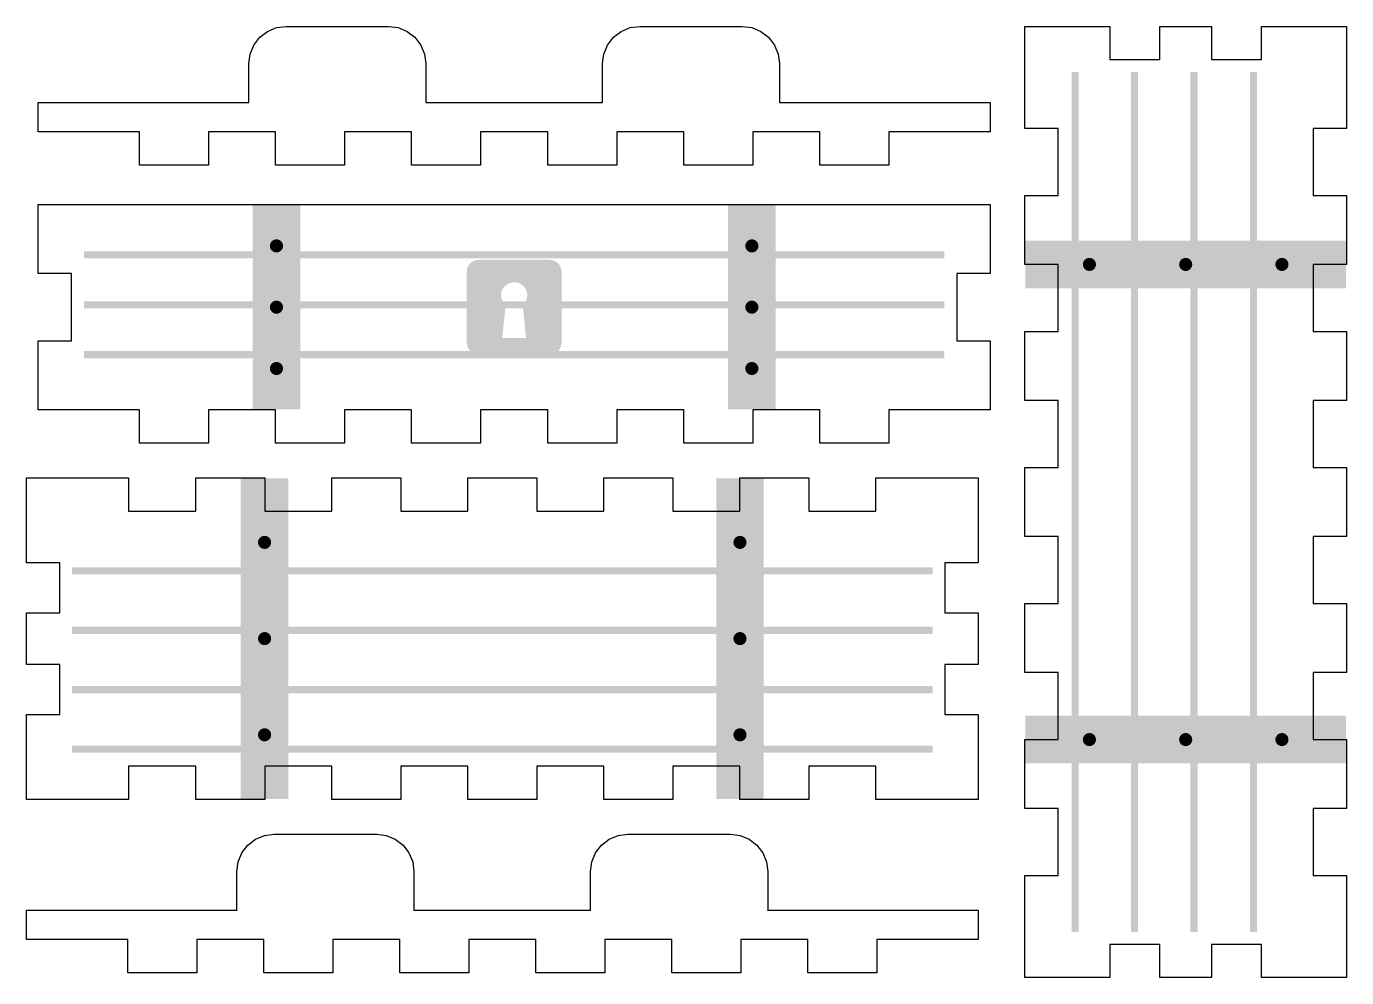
# Model space of a CAD drawing. Header units: millimetres. Extents: x 6 to 441, y 6 to 299.
# Drawn here: x 330 to 441, y 219 to 299 of the extents above; entities that cross this region are included whole.
import ezdxf

# ---------------------------------------------------------------- set-up
doc = ezdxf.new("R2010")
doc.units = ezdxf.units.MM
doc.layers.add('CUT', color=1, linetype='Continuous')
doc.layers.add('RASTER', color=7, linetype='Continuous')

msp = doc.modelspace()

# ---------------------------------------------------------------- hatches: boundary and pattern name
at = {"layer": 'RASTER'}
for points in [[(418.5, 295.2), (418.5, 222.8), (417.9, 222.8), (417.9, 295.2)], [(423.5, 295.2), (423.5, 222.8), (422.9, 222.8), (422.9, 295.2)], [(428.5, 295.2), (428.5, 222.8), (427.9, 222.8), (427.9, 295.2)], [(433.5, 295.2), (433.5, 222.8), (432.9, 222.8), (432.9, 295.2)], [(349, 284), (353, 284), (353, 266.8), (349, 266.8)], [(389, 284), (393, 284), (393, 266.8), (389, 266.8)], [(351.55, 280.56), (351.545, 280.488), (351.531, 280.418), (351.508, 280.35), (351.476, 280.285), (351.436, 280.225), (351.389, 280.171), (351.335, 280.124), (351.275, 280.084), (351.21, 280.052), (351.142, 280.029), (351.072, 280.015), (351, 280.01), (350.928, 280.015), (350.858, 280.029), (350.79, 280.052), (350.725, 280.084), (350.665, 280.124), (350.611, 280.171), (350.564, 280.225), (350.524, 280.285), (350.492, 280.35), (350.469, 280.418), (350.455, 280.488), (350.45, 280.56), (350.455, 280.632), (350.469, 280.702), (350.492, 280.77), (350.524, 280.835), (350.564, 280.895), (350.611, 280.949), (350.665, 280.996), (350.725, 281.036), (350.79, 281.068), (350.858, 281.091), (350.928, 281.105), (351, 281.11), (351.072, 281.105), (351.142, 281.091), (351.21, 281.068), (351.275, 281.036), (351.335, 280.996), (351.389, 280.949), (351.436, 280.895), (351.476, 280.835), (351.508, 280.77), (351.531, 280.702), (351.545, 280.632)], [(391.55, 280.56), (391.545, 280.488), (391.531, 280.418), (391.508, 280.35), (391.476, 280.285), (391.436, 280.225), (391.389, 280.171), (391.335, 280.124), (391.275, 280.084), (391.21, 280.052), (391.142, 280.029), (391.072, 280.015), (391, 280.01), (390.928, 280.015), (390.858, 280.029), (390.79, 280.052), (390.725, 280.084), (390.665, 280.124), (390.611, 280.171), (390.564, 280.225), (390.524, 280.285), (390.492, 280.35), (390.469, 280.418), (390.455, 280.488), (390.45, 280.56), (390.455, 280.632), (390.469, 280.702), (390.492, 280.77), (390.524, 280.835), (390.564, 280.895), (390.611, 280.949), (390.665, 280.996), (390.725, 281.036), (390.79, 281.068), (390.858, 281.091), (390.928, 281.105), (391, 281.11), (391.072, 281.105), (391.142, 281.091), (391.21, 281.068), (391.275, 281.036), (391.335, 280.996), (391.389, 280.949), (391.436, 280.895), (391.476, 280.835), (391.508, 280.77), (391.531, 280.702), (391.545, 280.632)], [(334.8, 280.1), (407.2, 280.1), (407.2, 279.5), (334.8, 279.5)], [(441, 281), (441, 277), (414, 277), (414, 281)], [(419.95, 279), (419.945, 278.928), (419.931, 278.858), (419.908, 278.79), (419.876, 278.725), (419.836, 278.665), (419.789, 278.611), (419.735, 278.564), (419.675, 278.524), (419.61, 278.492), (419.542, 278.469), (419.472, 278.455), (419.4, 278.45), (419.328, 278.455), (419.258, 278.469), (419.19, 278.492), (419.125, 278.524), (419.065, 278.564), (419.011, 278.611), (418.964, 278.665), (418.924, 278.725), (418.892, 278.79), (418.869, 278.858), (418.855, 278.928), (418.85, 279), (418.855, 279.072), (418.869, 279.142), (418.892, 279.21), (418.924, 279.275), (418.964, 279.335), (419.011, 279.389), (419.065, 279.436), (419.125, 279.476), (419.19, 279.508), (419.258, 279.531), (419.328, 279.545), (419.4, 279.55), (419.472, 279.545), (419.542, 279.531), (419.61, 279.508), (419.675, 279.476), (419.735, 279.436), (419.789, 279.389), (419.836, 279.335), (419.876, 279.275), (419.908, 279.21), (419.931, 279.142), (419.945, 279.072)], [(428.05, 279), (428.045, 278.928), (428.031, 278.858), (428.008, 278.79), (427.976, 278.725), (427.936, 278.665), (427.889, 278.611), (427.835, 278.564), (427.775, 278.524), (427.71, 278.492), (427.642, 278.469), (427.572, 278.455), (427.5, 278.45), (427.428, 278.455), (427.358, 278.469), (427.29, 278.492), (427.225, 278.524), (427.165, 278.564), (427.111, 278.611), (427.064, 278.665), (427.024, 278.725), (426.992, 278.79), (426.969, 278.858), (426.955, 278.928), (426.95, 279), (426.955, 279.072), (426.969, 279.142), (426.992, 279.21), (427.024, 279.275), (427.064, 279.335), (427.111, 279.389), (427.165, 279.436), (427.225, 279.476), (427.29, 279.508), (427.358, 279.531), (427.428, 279.545), (427.5, 279.55), (427.572, 279.545), (427.642, 279.531), (427.71, 279.508), (427.775, 279.476), (427.835, 279.436), (427.889, 279.389), (427.936, 279.335), (427.976, 279.275), (428.008, 279.21), (428.031, 279.142), (428.045, 279.072)], [(436.15, 279), (436.145, 278.928), (436.131, 278.858), (436.108, 278.79), (436.076, 278.725), (436.036, 278.665), (435.989, 278.611), (435.935, 278.564), (435.875, 278.524), (435.81, 278.492), (435.742, 278.469), (435.672, 278.455), (435.6, 278.45), (435.528, 278.455), (435.458, 278.469), (435.39, 278.492), (435.325, 278.524), (435.265, 278.564), (435.211, 278.611), (435.164, 278.665), (435.124, 278.725), (435.092, 278.79), (435.069, 278.858), (435.055, 278.928), (435.05, 279), (435.055, 279.072), (435.069, 279.142), (435.092, 279.21), (435.124, 279.275), (435.164, 279.335), (435.211, 279.389), (435.265, 279.436), (435.325, 279.476), (435.39, 279.508), (435.458, 279.531), (435.528, 279.545), (435.6, 279.55), (435.672, 279.545), (435.742, 279.531), (435.81, 279.508), (435.875, 279.476), (435.935, 279.436), (435.989, 279.389), (436.036, 279.335), (436.076, 279.275), (436.108, 279.21), (436.131, 279.142), (436.145, 279.072)], [(334.8, 275.9), (407.2, 275.9), (407.2, 275.3), (334.8, 275.3)], [(351.55, 275.4), (351.545, 275.328), (351.531, 275.258), (351.508, 275.19), (351.476, 275.125), (351.436, 275.065), (351.389, 275.011), (351.335, 274.964), (351.275, 274.924), (351.21, 274.892), (351.142, 274.869), (351.072, 274.855), (351, 274.85), (350.928, 274.855), (350.858, 274.869), (350.79, 274.892), (350.725, 274.924), (350.665, 274.964), (350.611, 275.011), (350.564, 275.065), (350.524, 275.125), (350.492, 275.19), (350.469, 275.258), (350.455, 275.328), (350.45, 275.4), (350.455, 275.472), (350.469, 275.542), (350.492, 275.61), (350.524, 275.675), (350.564, 275.735), (350.611, 275.789), (350.665, 275.836), (350.725, 275.876), (350.79, 275.908), (350.858, 275.931), (350.928, 275.945), (351, 275.95), (351.072, 275.945), (351.142, 275.931), (351.21, 275.908), (351.275, 275.876), (351.335, 275.836), (351.389, 275.789), (351.436, 275.735), (351.476, 275.675), (351.508, 275.61), (351.531, 275.542), (351.545, 275.472)], [(391.55, 275.4), (391.545, 275.328), (391.531, 275.258), (391.508, 275.19), (391.476, 275.125), (391.436, 275.065), (391.389, 275.011), (391.335, 274.964), (391.275, 274.924), (391.21, 274.892), (391.142, 274.869), (391.072, 274.855), (391, 274.85), (390.928, 274.855), (390.858, 274.869), (390.79, 274.892), (390.725, 274.924), (390.665, 274.964), (390.611, 275.011), (390.564, 275.065), (390.524, 275.125), (390.492, 275.19), (390.469, 275.258), (390.455, 275.328), (390.45, 275.4), (390.455, 275.472), (390.469, 275.542), (390.492, 275.61), (390.524, 275.675), (390.564, 275.735), (390.611, 275.789), (390.665, 275.836), (390.725, 275.876), (390.79, 275.908), (390.858, 275.931), (390.928, 275.945), (391, 275.95), (391.072, 275.945), (391.142, 275.931), (391.21, 275.908), (391.275, 275.876), (391.335, 275.836), (391.389, 275.789), (391.436, 275.735), (391.476, 275.675), (391.508, 275.61), (391.531, 275.542), (391.545, 275.472)], [(334.8, 271.7), (407.2, 271.7), (407.2, 271.1), (334.8, 271.1)], [(351.55, 270.24), (351.545, 270.168), (351.531, 270.098), (351.508, 270.03), (351.476, 269.965), (351.436, 269.905), (351.389, 269.851), (351.335, 269.804), (351.275, 269.764), (351.21, 269.732), (351.142, 269.709), (351.072, 269.695), (351, 269.69), (350.928, 269.695), (350.858, 269.709), (350.79, 269.732), (350.725, 269.764), (350.665, 269.804), (350.611, 269.851), (350.564, 269.905), (350.524, 269.965), (350.492, 270.03), (350.469, 270.098), (350.455, 270.168), (350.45, 270.24), (350.455, 270.312), (350.469, 270.382), (350.492, 270.45), (350.524, 270.515), (350.564, 270.575), (350.611, 270.629), (350.665, 270.676), (350.725, 270.716), (350.79, 270.748), (350.858, 270.771), (350.928, 270.785), (351, 270.79), (351.072, 270.785), (351.142, 270.771), (351.21, 270.748), (351.275, 270.716), (351.335, 270.676), (351.389, 270.629), (351.436, 270.575), (351.476, 270.515), (351.508, 270.45), (351.531, 270.382), (351.545, 270.312)], [(391.55, 270.24), (391.545, 270.168), (391.531, 270.098), (391.508, 270.03), (391.476, 269.965), (391.436, 269.905), (391.389, 269.851), (391.335, 269.804), (391.275, 269.764), (391.21, 269.732), (391.142, 269.709), (391.072, 269.695), (391, 269.69), (390.928, 269.695), (390.858, 269.709), (390.79, 269.732), (390.725, 269.764), (390.665, 269.804), (390.611, 269.851), (390.564, 269.905), (390.524, 269.965), (390.492, 270.03), (390.469, 270.098), (390.455, 270.168), (390.45, 270.24), (390.455, 270.312), (390.469, 270.382), (390.492, 270.45), (390.524, 270.515), (390.564, 270.575), (390.611, 270.629), (390.665, 270.676), (390.725, 270.716), (390.79, 270.748), (390.858, 270.771), (390.928, 270.785), (391, 270.79), (391.072, 270.785), (391.142, 270.771), (391.21, 270.748), (391.275, 270.716), (391.335, 270.676), (391.389, 270.629), (391.436, 270.575), (391.476, 270.515), (391.508, 270.45), (391.531, 270.382), (391.545, 270.312)], [(348, 261), (352, 261), (352, 234), (348, 234)], [(388, 261), (392, 261), (392, 234), (388, 234)], [(350.55, 255.6), (350.545, 255.528), (350.531, 255.458), (350.508, 255.39), (350.476, 255.325), (350.436, 255.265), (350.389, 255.211), (350.335, 255.164), (350.275, 255.124), (350.21, 255.092), (350.142, 255.069), (350.072, 255.055), (350, 255.05), (349.928, 255.055), (349.858, 255.069), (349.79, 255.092), (349.725, 255.124), (349.665, 255.164), (349.611, 255.211), (349.564, 255.265), (349.524, 255.325), (349.492, 255.39), (349.469, 255.458), (349.455, 255.528), (349.45, 255.6), (349.455, 255.672), (349.469, 255.742), (349.492, 255.81), (349.524, 255.875), (349.564, 255.935), (349.611, 255.989), (349.665, 256.036), (349.725, 256.076), (349.79, 256.108), (349.858, 256.131), (349.928, 256.145), (350, 256.15), (350.072, 256.145), (350.142, 256.131), (350.21, 256.108), (350.275, 256.076), (350.335, 256.036), (350.389, 255.989), (350.436, 255.935), (350.476, 255.875), (350.508, 255.81), (350.531, 255.742), (350.545, 255.672)], [(390.55, 255.6), (390.545, 255.528), (390.531, 255.458), (390.508, 255.39), (390.476, 255.325), (390.436, 255.265), (390.389, 255.211), (390.335, 255.164), (390.275, 255.124), (390.21, 255.092), (390.142, 255.069), (390.072, 255.055), (390, 255.05), (389.928, 255.055), (389.858, 255.069), (389.79, 255.092), (389.725, 255.124), (389.665, 255.164), (389.611, 255.211), (389.564, 255.265), (389.524, 255.325), (389.492, 255.39), (389.469, 255.458), (389.455, 255.528), (389.45, 255.6), (389.455, 255.672), (389.469, 255.742), (389.492, 255.81), (389.524, 255.875), (389.564, 255.935), (389.611, 255.989), (389.665, 256.036), (389.725, 256.076), (389.79, 256.108), (389.858, 256.131), (389.928, 256.145), (390, 256.15), (390.072, 256.145), (390.142, 256.131), (390.21, 256.108), (390.275, 256.076), (390.335, 256.036), (390.389, 255.989), (390.436, 255.935), (390.476, 255.875), (390.508, 255.81), (390.531, 255.742), (390.545, 255.672)], [(333.8, 253.5), (406.2, 253.5), (406.2, 252.9), (333.8, 252.9)], [(333.8, 248.5), (406.2, 248.5), (406.2, 247.9), (333.8, 247.9)], [(350.55, 247.5), (350.545, 247.428), (350.531, 247.358), (350.508, 247.29), (350.476, 247.225), (350.436, 247.165), (350.389, 247.111), (350.335, 247.064), (350.275, 247.024), (350.21, 246.992), (350.142, 246.969), (350.072, 246.955), (350, 246.95), (349.928, 246.955), (349.858, 246.969), (349.79, 246.992), (349.725, 247.024), (349.665, 247.064), (349.611, 247.111), (349.564, 247.165), (349.524, 247.225), (349.492, 247.29), (349.469, 247.358), (349.455, 247.428), (349.45, 247.5), (349.455, 247.572), (349.469, 247.642), (349.492, 247.71), (349.524, 247.775), (349.564, 247.835), (349.611, 247.889), (349.665, 247.936), (349.725, 247.976), (349.79, 248.008), (349.858, 248.031), (349.928, 248.045), (350, 248.05), (350.072, 248.045), (350.142, 248.031), (350.21, 248.008), (350.275, 247.976), (350.335, 247.936), (350.389, 247.889), (350.436, 247.835), (350.476, 247.775), (350.508, 247.71), (350.531, 247.642), (350.545, 247.572)], [(390.55, 247.5), (390.545, 247.428), (390.531, 247.358), (390.508, 247.29), (390.476, 247.225), (390.436, 247.165), (390.389, 247.111), (390.335, 247.064), (390.275, 247.024), (390.21, 246.992), (390.142, 246.969), (390.072, 246.955), (390, 246.95), (389.928, 246.955), (389.858, 246.969), (389.79, 246.992), (389.725, 247.024), (389.665, 247.064), (389.611, 247.111), (389.564, 247.165), (389.524, 247.225), (389.492, 247.29), (389.469, 247.358), (389.455, 247.428), (389.45, 247.5), (389.455, 247.572), (389.469, 247.642), (389.492, 247.71), (389.524, 247.775), (389.564, 247.835), (389.611, 247.889), (389.665, 247.936), (389.725, 247.976), (389.79, 248.008), (389.858, 248.031), (389.928, 248.045), (390, 248.05), (390.072, 248.045), (390.142, 248.031), (390.21, 248.008), (390.275, 247.976), (390.335, 247.936), (390.389, 247.889), (390.436, 247.835), (390.476, 247.775), (390.508, 247.71), (390.531, 247.642), (390.545, 247.572)], [(333.8, 243.5), (406.2, 243.5), (406.2, 242.9), (333.8, 242.9)], [(350.55, 239.4), (350.545, 239.328), (350.531, 239.258), (350.508, 239.19), (350.476, 239.125), (350.436, 239.065), (350.389, 239.011), (350.335, 238.964), (350.275, 238.924), (350.21, 238.892), (350.142, 238.869), (350.072, 238.855), (350, 238.85), (349.928, 238.855), (349.858, 238.869), (349.79, 238.892), (349.725, 238.924), (349.665, 238.964), (349.611, 239.011), (349.564, 239.065), (349.524, 239.125), (349.492, 239.19), (349.469, 239.258), (349.455, 239.328), (349.45, 239.4), (349.455, 239.472), (349.469, 239.542), (349.492, 239.61), (349.524, 239.675), (349.564, 239.735), (349.611, 239.789), (349.665, 239.836), (349.725, 239.876), (349.79, 239.908), (349.858, 239.931), (349.928, 239.945), (350, 239.95), (350.072, 239.945), (350.142, 239.931), (350.21, 239.908), (350.275, 239.876), (350.335, 239.836), (350.389, 239.789), (350.436, 239.735), (350.476, 239.675), (350.508, 239.61), (350.531, 239.542), (350.545, 239.472)], [(390.55, 239.4), (390.545, 239.328), (390.531, 239.258), (390.508, 239.19), (390.476, 239.125), (390.436, 239.065), (390.389, 239.011), (390.335, 238.964), (390.275, 238.924), (390.21, 238.892), (390.142, 238.869), (390.072, 238.855), (390, 238.85), (389.928, 238.855), (389.858, 238.869), (389.79, 238.892), (389.725, 238.924), (389.665, 238.964), (389.611, 239.011), (389.564, 239.065), (389.524, 239.125), (389.492, 239.19), (389.469, 239.258), (389.455, 239.328), (389.45, 239.4), (389.455, 239.472), (389.469, 239.542), (389.492, 239.61), (389.524, 239.675), (389.564, 239.735), (389.611, 239.789), (389.665, 239.836), (389.725, 239.876), (389.79, 239.908), (389.858, 239.931), (389.928, 239.945), (390, 239.95), (390.072, 239.945), (390.142, 239.931), (390.21, 239.908), (390.275, 239.876), (390.335, 239.836), (390.389, 239.789), (390.436, 239.735), (390.476, 239.675), (390.508, 239.61), (390.531, 239.542), (390.545, 239.472)], [(441, 241), (441, 237), (414, 237), (414, 241)], [(419.95, 239), (419.945, 238.928), (419.931, 238.858), (419.908, 238.79), (419.876, 238.725), (419.836, 238.665), (419.789, 238.611), (419.735, 238.564), (419.675, 238.524), (419.61, 238.492), (419.542, 238.469), (419.472, 238.455), (419.4, 238.45), (419.328, 238.455), (419.258, 238.469), (419.19, 238.492), (419.125, 238.524), (419.065, 238.564), (419.011, 238.611), (418.964, 238.665), (418.924, 238.725), (418.892, 238.79), (418.869, 238.858), (418.855, 238.928), (418.85, 239), (418.855, 239.072), (418.869, 239.142), (418.892, 239.21), (418.924, 239.275), (418.964, 239.335), (419.011, 239.389), (419.065, 239.436), (419.125, 239.476), (419.19, 239.508), (419.258, 239.531), (419.328, 239.545), (419.4, 239.55), (419.472, 239.545), (419.542, 239.531), (419.61, 239.508), (419.675, 239.476), (419.735, 239.436), (419.789, 239.389), (419.836, 239.335), (419.876, 239.275), (419.908, 239.21), (419.931, 239.142), (419.945, 239.072)], [(428.05, 239), (428.045, 238.928), (428.031, 238.858), (428.008, 238.79), (427.976, 238.725), (427.936, 238.665), (427.889, 238.611), (427.835, 238.564), (427.775, 238.524), (427.71, 238.492), (427.642, 238.469), (427.572, 238.455), (427.5, 238.45), (427.428, 238.455), (427.358, 238.469), (427.29, 238.492), (427.225, 238.524), (427.165, 238.564), (427.111, 238.611), (427.064, 238.665), (427.024, 238.725), (426.992, 238.79), (426.969, 238.858), (426.955, 238.928), (426.95, 239), (426.955, 239.072), (426.969, 239.142), (426.992, 239.21), (427.024, 239.275), (427.064, 239.335), (427.111, 239.389), (427.165, 239.436), (427.225, 239.476), (427.29, 239.508), (427.358, 239.531), (427.428, 239.545), (427.5, 239.55), (427.572, 239.545), (427.642, 239.531), (427.71, 239.508), (427.775, 239.476), (427.835, 239.436), (427.889, 239.389), (427.936, 239.335), (427.976, 239.275), (428.008, 239.21), (428.031, 239.142), (428.045, 239.072)], [(436.15, 239), (436.145, 238.928), (436.131, 238.858), (436.108, 238.79), (436.076, 238.725), (436.036, 238.665), (435.989, 238.611), (435.935, 238.564), (435.875, 238.524), (435.81, 238.492), (435.742, 238.469), (435.672, 238.455), (435.6, 238.45), (435.528, 238.455), (435.458, 238.469), (435.39, 238.492), (435.325, 238.524), (435.265, 238.564), (435.211, 238.611), (435.164, 238.665), (435.124, 238.725), (435.092, 238.79), (435.069, 238.858), (435.055, 238.928), (435.05, 239), (435.055, 239.072), (435.069, 239.142), (435.092, 239.21), (435.124, 239.275), (435.164, 239.335), (435.211, 239.389), (435.265, 239.436), (435.325, 239.476), (435.39, 239.508), (435.458, 239.531), (435.528, 239.545), (435.6, 239.55), (435.672, 239.545), (435.742, 239.531), (435.81, 239.508), (435.875, 239.476), (435.935, 239.436), (435.989, 239.389), (436.036, 239.335), (436.076, 239.275), (436.108, 239.21), (436.131, 239.142), (436.145, 239.072)], [(333.8, 238.5), (406.2, 238.5), (406.2, 237.9), (333.8, 237.9)]]:
    msp.add_hatch(color=7, dxfattribs=at).paths.add_polyline_path(points)
h = msp.add_hatch(color=7, dxfattribs=at)
h.paths.add_polyline_path([(367, 278.2), (367.019, 278.481), (367.075, 278.725), (367.169, 278.931), (367.3, 279.1), (367.469, 279.231), (367.675, 279.325), (367.919, 279.381), (368.2, 279.4), (373.8, 279.4), (374.081, 279.381), (374.325, 279.325), (374.531, 279.231), (374.7, 279.1), (374.831, 278.931), (374.925, 278.725), (374.981, 278.481), (375, 278.2), (375, 272.6), (374.981, 272.319), (374.925, 272.075), (374.831, 271.869), (374.7, 271.7), (374.531, 271.569), (374.325, 271.475), (374.081, 271.419), (373.8, 271.4), (368.2, 271.4), (367.919, 271.419), (367.675, 271.475), (367.469, 271.569), (367.3, 271.7), (367.169, 271.869), (367.075, 272.075), (367.019, 272.319), (367, 272.6)])
h.paths.add_polyline_path([(372.1, 276.4), (372.091, 276.256), (372.063, 276.115), (372.016, 275.979), (371.953, 275.85), (371.873, 275.73), (371.778, 275.622), (371.67, 275.527), (371.55, 275.447), (371.421, 275.384), (371.285, 275.337), (371.144, 275.309), (371, 275.3), (370.856, 275.309), (370.715, 275.337), (370.579, 275.384), (370.45, 275.447), (370.33, 275.527), (370.222, 275.622), (370.127, 275.73), (370.047, 275.85), (369.984, 275.979), (369.937, 276.115), (369.909, 276.256), (369.9, 276.4), (369.909, 276.544), (369.937, 276.685), (369.984, 276.821), (370.047, 276.95), (370.127, 277.07), (370.222, 277.178), (370.33, 277.273), (370.45, 277.353), (370.579, 277.416), (370.715, 277.463), (370.856, 277.491), (371, 277.5), (371.144, 277.491), (371.285, 277.463), (371.421, 277.416), (371.55, 277.353), (371.67, 277.273), (371.778, 277.178), (371.873, 277.07), (371.953, 276.95), (372.016, 276.821), (372.063, 276.685), (372.091, 276.544)], flags=0)
h.paths.add_polyline_path([(370.3, 275.8), (370, 272.8), (372, 272.8), (371.7, 275.8), (370.3, 275.8)], flags=0)

# ---------------------------------------------------------------- linework, layer by layer
at = {"layer": 'CUT'}
for points in [[(330.96, 292.64), (333.8, 292.64), (348.68, 292.64), (348.67, 292.64), (348.67, 295.903), (348.777, 296.713), (349.09, 297.47), (349.589, 298.121), (350.24, 298.62), (350.997, 298.933), (351.807, 299.04), (360.433, 299.04), (361.243, 298.933), (362, 298.62), (362.651, 298.121), (363.15, 297.47), (363.463, 296.713), (363.57, 295.903), (363.57, 292.64), (363.56, 292.64), (378.44, 292.64), (378.43, 292.64), (378.43, 295.903), (378.537, 296.713), (378.85, 297.47), (379.349, 298.121), (380, 298.62), (380.757, 298.933), (381.567, 299.04), (390.193, 299.04), (391.003, 298.933), (391.76, 298.62), (392.411, 298.121), (392.91, 297.47), (393.223, 296.713), (393.33, 295.903), (393.33, 292.64), (393.32, 292.64), (408.2, 292.64), (411.04, 292.64), (411.04, 290.16), (408.2, 290.16), (402.517, 290.16), (402.517, 287.36), (396.714, 287.36), (396.714, 290.16), (391.071, 290.16), (391.071, 287.36), (385.268, 287.36), (385.268, 290.16), (379.625, 290.16), (379.625, 287.36), (373.822, 287.36), (373.822, 290.16), (368.178, 290.16), (368.178, 287.36), (362.375, 287.36), (362.375, 290.16), (356.732, 290.16), (356.732, 287.36), (350.929, 287.36), (350.929, 290.16), (345.286, 290.16), (345.286, 287.36), (339.483, 287.36), (339.483, 290.16), (333.8, 290.16), (330.96, 290.16)], [(441.04, 299.04), (441.04, 296.2), (441.04, 290.437), (438.24, 290.437), (438.24, 284.794), (441.04, 284.794), (441.04, 278.991), (438.24, 278.991), (438.24, 273.348), (441.04, 273.348), (441.04, 267.545), (438.24, 267.545), (438.24, 261.902), (441.04, 261.902), (441.04, 256.098), (438.24, 256.098), (438.24, 250.455), (441.04, 250.455), (441.04, 244.652), (438.24, 244.652), (438.24, 239.009), (441.04, 239.009), (441.04, 233.206), (438.24, 233.206), (438.24, 227.563), (441.04, 227.563), (441.04, 221.8), (441.04, 218.96), (438.2, 218.96), (433.88, 218.96), (433.88, 221.76), (429.68, 221.76), (429.68, 218.96), (425.32, 218.96), (425.32, 221.76), (421.12, 221.76), (421.12, 218.96), (416.8, 218.96), (413.96, 218.96), (413.96, 221.8), (413.96, 227.563), (416.76, 227.563), (416.76, 233.206), (413.96, 233.206), (413.96, 239.009), (416.76, 239.009), (416.76, 244.652), (413.96, 244.652), (413.96, 250.455), (416.76, 250.455), (416.76, 256.098), (413.96, 256.098), (413.96, 261.902), (416.76, 261.902), (416.76, 267.545), (413.96, 267.545), (413.96, 273.348), (416.76, 273.348), (416.76, 278.991), (413.96, 278.991), (413.96, 284.794), (416.76, 284.794), (416.76, 290.437), (413.96, 290.437), (413.96, 296.2), (413.96, 299.04), (416.8, 299.04), (421.12, 299.04), (421.12, 296.24), (425.32, 296.24), (425.32, 299.04), (429.68, 299.04), (429.68, 296.24), (433.88, 296.24), (433.88, 299.04), (438.2, 299.04)], [(333.8, 284.04), (408.2, 284.04), (411.04, 284.04), (411.04, 278.227), (408.24, 278.227), (408.24, 272.573), (411.04, 272.573), (411.04, 266.76), (408.2, 266.76), (402.517, 266.76), (402.517, 263.96), (396.714, 263.96), (396.714, 266.76), (391.071, 266.76), (391.071, 263.96), (385.268, 263.96), (385.268, 266.76), (379.625, 266.76), (379.625, 263.96), (373.822, 263.96), (373.822, 266.76), (368.178, 266.76), (368.178, 263.96), (362.375, 263.96), (362.375, 266.76), (356.732, 266.76), (356.732, 263.96), (350.929, 263.96), (350.929, 266.76), (345.286, 266.76), (345.286, 263.96), (339.483, 263.96), (339.483, 266.76), (333.8, 266.76), (330.96, 266.76), (330.96, 272.573), (333.76, 272.573), (333.76, 278.227), (330.96, 278.227), (330.96, 284.04)], [(329.96, 261.04), (332.8, 261.04), (338.563, 261.04), (338.563, 258.24), (344.206, 258.24), (344.206, 261.04), (350.009, 261.04), (350.009, 258.24), (355.652, 258.24), (355.652, 261.04), (361.455, 261.04), (361.455, 258.24), (367.098, 258.24), (367.098, 261.04), (372.902, 261.04), (372.902, 258.24), (378.545, 258.24), (378.545, 261.04), (384.348, 261.04), (384.348, 258.24), (389.991, 258.24), (389.991, 261.04), (395.794, 261.04), (395.794, 258.24), (401.437, 258.24), (401.437, 261.04), (407.2, 261.04), (410.04, 261.04), (410.04, 258.2), (410.04, 253.88), (407.24, 253.88), (407.24, 249.68), (410.04, 249.68), (410.04, 245.32), (407.24, 245.32), (407.24, 241.12), (410.04, 241.12), (410.04, 236.8), (410.04, 233.96), (407.2, 233.96), (401.437, 233.96), (401.437, 236.76), (395.794, 236.76), (395.794, 233.96), (389.991, 233.96), (389.991, 236.76), (384.348, 236.76), (384.348, 233.96), (378.545, 233.96), (378.545, 236.76), (372.902, 236.76), (372.902, 233.96), (367.098, 233.96), (367.098, 236.76), (361.455, 236.76), (361.455, 233.96), (355.652, 233.96), (355.652, 236.76), (350.009, 236.76), (350.009, 233.96), (344.206, 233.96), (344.206, 236.76), (338.563, 236.76), (338.563, 233.96), (332.8, 233.96), (329.96, 233.96), (329.96, 236.8), (329.96, 241.12), (332.76, 241.12), (332.76, 245.32), (329.96, 245.32), (329.96, 249.68), (332.76, 249.68), (332.76, 253.88), (329.96, 253.88), (329.96, 258.2)], [(329.96, 224.64), (332.8, 224.64), (347.68, 224.64), (347.67, 224.64), (347.67, 227.903), (347.777, 228.713), (348.09, 229.47), (348.589, 230.121), (349.24, 230.62), (349.997, 230.933), (350.807, 231.04), (359.433, 231.04), (360.243, 230.933), (361, 230.62), (361.651, 230.121), (362.15, 229.47), (362.463, 228.713), (362.57, 227.903), (362.57, 224.64), (362.56, 224.64), (377.44, 224.64), (377.43, 224.64), (377.43, 227.903), (377.537, 228.713), (377.85, 229.47), (378.349, 230.121), (379, 230.62), (379.757, 230.933), (380.567, 231.04), (389.193, 231.04), (390.003, 230.933), (390.76, 230.62), (391.411, 230.121), (391.91, 229.47), (392.223, 228.713), (392.33, 227.903), (392.33, 224.64), (392.32, 224.64), (407.2, 224.64), (410.04, 224.64), (410.04, 222.16), (407.2, 222.16), (401.517, 222.16), (401.517, 219.36), (395.714, 219.36), (395.714, 222.16), (390.071, 222.16), (390.071, 219.36), (384.268, 219.36), (384.268, 222.16), (378.625, 222.16), (378.625, 219.36), (372.822, 219.36), (372.822, 222.16), (367.178, 222.16), (367.178, 219.36), (361.375, 219.36), (361.375, 222.16), (355.732, 222.16), (355.732, 219.36), (349.929, 219.36), (349.929, 222.16), (344.286, 222.16), (344.286, 219.36), (338.483, 219.36), (338.483, 222.16), (332.8, 222.16), (329.96, 222.16)]]:
    msp.add_lwpolyline(points, close=True, dxfattribs=at)

doc.saveas('drawing.dxf')
